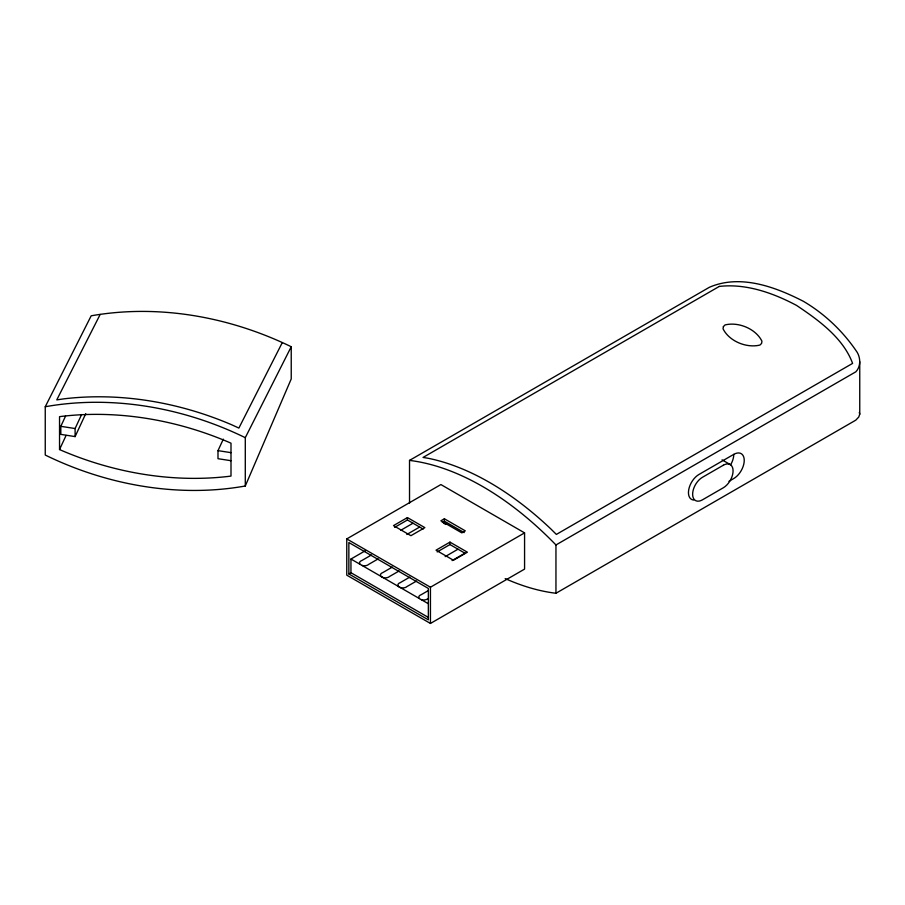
<?xml version="1.0" encoding="UTF-8"?>
<svg xmlns="http://www.w3.org/2000/svg" width="905" height="905" viewBox="0 0 905 905"><rect width="100%" height="100%" fill="white"/><g stroke="black" fill="none" stroke-linecap="round" stroke-linejoin="round"><path stroke-width="1.36" d="M409.524 460.407L709.373 287.292C740.256 273.887 775.438 286.896 803.504 301.376C825.009 314.046 843.483 331.762 857.307 352.509C860.689 358.471 860.779 366.706 855.802 371.831L555.953 544.957A281.67 162.629 60 0 0 409.524 460.407L409.524 503.203M859.75 361.706L859.75 414.173L858.743 417.058L855.802 420.146L555.953 593.261A281.67 162.629 60 0 1 505.182 578.589M245.289 485.996L291.229 378.946L291.229 346.739C229.7 316.829 158.963 303.91 91.19 315.8L45.25 406.741L45.25 455.045A281.67 222.155 24.9 0 0 245.289 485.996L245.289 437.681L291.229 346.739M85.76 413.642L75.104 436.595L60.816 434.377L60.816 426.323L65.545 416.13M59.538 449.525L59.538 416.685L61.314 416.424A281.67 222.155 24.9 0 1 229.225 442.398L231.001 443.212L231.001 476.053L229.225 476.313A281.67 222.155 24.9 0 1 61.314 450.339L59.538 449.525L66.065 435.463M75.104 436.595L75.104 428.54L81.608 414.513M230.979 460.702L217.992 458.699L217.992 450.645L223.309 439.163M100.161 314.465L56.766 399.897L63.859 398.845A281.67 222.155 24.9 0 1 231.782 424.818L238.875 428.076L282.27 342.633M371.435 554.98L361.955 560.466A4.932 2.851 0 0 0 360.156 564.358L428.133 603.612M406.809 534.482L419.649 527.049M392.351 567.062L382.872 572.548A4.932 2.851 0 0 0 381.853 577.028A4.932 2.851 0 0 0 389.614 576.44L399.128 570.965M409.784 577.119L400.304 582.616A4.932 2.851 0 0 0 399.286 587.096A4.932 2.851 0 0 0 407.046 586.508L416.56 581.033M445.17 556.632L457.998 549.188M428.337 590.569L421.232 594.687A4.932 2.851 0 0 0 419.422 598.578M346.762 538.916L440.893 484.56L524.572 532.875L524.572 569.109L430.441 623.455L346.762 575.15L346.762 538.916L430.441 587.221L524.572 532.875M407.431 517.581L393.483 525.624L410.915 535.692L424.864 527.638L407.431 517.581L407.431 519.99L423.121 529.052M394.637 527.377L407.431 519.99M427.997 617.21L350.948 572.729L350.948 559.041L365.541 550.613M400.836 530.24L413.008 523.214M348.855 573.94L428.348 619.835L428.348 588.431L348.855 542.536L348.855 573.94L350.948 572.729M444.389 518.78L440.893 520.794L461.822 532.875L465.306 530.862L444.389 518.78L444.389 521.201L464.141 532.604M442.296 522.411L444.389 521.201M449.966 542.129L436.018 550.183L453.45 560.252L467.399 552.197L449.966 542.129L449.966 544.55L437.183 551.926M728.966 481.302L733.774 478.519A14.797 8.541 -60 0 0 744.238 460.407A14.797 8.541 -60 0 0 733.774 454.367L698.909 474.503A14.797 8.541 -60 0 0 688.807 489.288A14.797 8.541 -60 0 0 693.683 500.058M378.2 558.883L368.697 564.358A4.932 2.851 0 0 1 361.955 565.399M452.059 560.602L464.932 553.193M60.816 426.323L75.104 428.54M217.992 450.645L230.979 452.647M722.077 459.853L730.222 464.559M443.45 523.079L445.78 524.425M449.842 544.482L465.068 553.272M350.948 559.041L360.156 564.358M859.298 412.465L859.75 414.173M555.953 544.957L555.953 593.261M430.441 587.221L430.441 623.455M45.25 406.741A281.67 222.155 24.9 0 1 245.289 437.681M733.774 454.367A14.797 8.541 -60 0 1 730.708 464.672M427.963 598.578A4.932 2.851 0 0 1 421.232 599.619M723.4 326.581L723.038 328.798C729.204 341.287 746.568 348.357 759.929 345.065L761.591 343.414L761.942 341.196C755.777 328.707 738.412 321.637 725.063 324.929L723.4 326.581M719.283 286.421L423.054 457.444L428.246 458.292A281.67 162.629 60 0 1 551.168 529.255L556.371 534.414L852.601 363.391C843.2 337.87 818.425 320.053 796.536 305.404C773.175 292.982 746.082 283.356 719.283 286.421M723.31 465.238L702.393 477.32A13.801 7.975 -60 0 0 692.63 494.221A13.801 7.975 -60 0 0 702.393 499.865L723.31 487.784A13.801 7.975 -60 0 0 733.073 470.872A13.801 7.975 -60 0 0 723.31 465.238"/></g></svg>
